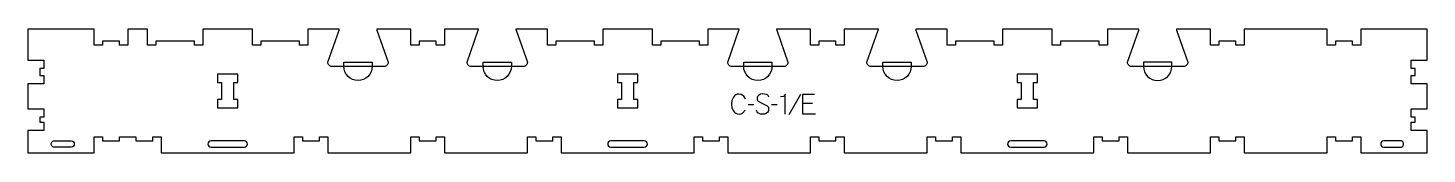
# Model space of a CAD drawing. Header units: millimetres. Extents: x -1054 to 1046, y -88 to 97.
import ezdxf

# ---------------------------------------------------------------- set-up
doc = ezdxf.new("R2010")
doc.units = ezdxf.units.MM
for name, color, linetype, true_color in [('1_ANYTOOL_1MMDEEP_LABELS_S', 2, 'Continuous', 0xffff00), ('3_ANYTOOL_CUTTHROUGH_INSID', 4, 'Continuous', 0x00ffff), ('4_ANYTOOL_CUTTHROUGH_OUTSI', 5, 'Continuous', 0x0000ff), ('5_ANYTOOL_HALF_MILL_9MM_IN', 3, 'Continuous', 0x00ff00)]:
    doc.layers.add(name, color=color, linetype=linetype, true_color=true_color)

msp = doc.modelspace()

# ---------------------------------------------------------------- linework, layer by layer
at = {"layer": '1_ANYTOOL_1MMDEEP_LABELS_S'}
for p, q in [((35.8, -16.1), (27, -16.2)), ((70.9, -16.1), (62.1, -16.2)), ((105.7, -0.5), (88.5, -31.2)), ((123.8, -13.9), (109.2, -13.9))]:
    msp.add_line(p, q, dxfattribs=at)
msp.add_lwpolyline([(23.2, -7.5, 0.131103), (19.4, -2.1), (16.7, -0.5), (13.3, 0), (10.7, -0.3), (8.5, -1.2), (6.6, -2.7), (5, -4.7), (2.9, -9.6), (2.2, -15), (2.9, -20.4), (5, -25.3), (6.6, -27.4), (8.6, -28.8), (11, -29.7), (13.7, -30), (16.5, -29.6), (18.9, -28.4), (22.5, -24.2)], format="xyb", dxfattribs=at)
for points in [[(58.1, -4.6), (57.9, -3.2), (57.2, -2.1), (56.2, -1.2), (54.8, -0.6), (48.7, 0.3), (45.7, -0.1), (43.1, -1.5), (42, -2.5), (41.2, -3.7), (40.7, -5.1), (40.6, -6.7), (40.8, -8.3), (41.3, -9.7), (42.2, -10.8), (49.6, -14.6), (55.6, -17.5), (56.8, -18.5), (57.6, -19.7), (58, -21.2), (57.7, -24.7), (57.1, -26.2), (56.1, -27.5), (54.9, -28.5), (51.9, -29.9), (48.6, -30.3), (45.5, -30), (42.6, -28.8), (41.4, -27.9), (40.5, -26.8), (40, -25.6), (39.9, -24.1)], [(83, -30), (83, 0), (82.7, -1.1), (82.2, -2), (81.4, -2.8), (80.4, -3.4), (76, -4.3)], [(128.1, -30), (109.2, -30), (109.2, 0), (127, 0)]]:
    msp.add_lwpolyline(points, dxfattribs=at)
at = {"layer": '3_ANYTOOL_CUTTHROUGH_INSID'}
for points in [[(-763, 17.5), (-763, -8), (-769, -8), (-769, -20.5), (-738.5, -20.5), (-738.5, -8), (-744.5, -8), (-744.5, 17.5), (-738.5, 17.5), (-738.5, 30), (-769, 30), (-769, 17.5)], [(-163, 17.5), (-163, -8), (-169, -8), (-169, -20.5), (-138.5, -20.5), (-138.5, -8), (-144.5, -8), (-144.5, 17.5), (-138.5, 17.5), (-138.5, 30), (-169, 30), (-169, 17.5)], [(437, 17.5), (437, -8), (431, -8), (431, -20.5), (461.5, -20.5), (461.5, -8), (455.5, -8), (455.5, 17.5), (461.5, 17.5), (461.5, 30), (431, 30), (431, 17.5)]]:
    msp.add_lwpolyline(points, close=True, dxfattribs=at)
for points in [[(-988.8, -79.6), (-1014.5, -79.6), (-1015.3, -79.5), (-1016.1, -79.2), (-1016.8, -78.8), (-1017.9, -77.4), (-1018.5, -75.7), (-1018.5, -74), (-1017.9, -72.3), (-1016.8, -70.9), (-1016.1, -70.4), (-1015.3, -70.2), (-1014.5, -70.1), (-988.8, -70.1, -1)], [(-778.8, -79.6), (-728.8, -79.6, 1), (-728.8, -70.1), (-778.8, -70.1, 1)], [(-178.8, -79.6), (-128.8, -79.6, 1), (-128.8, -70.1), (-178.8, -70.1, 1)], [(421.2, -79.6), (471.2, -79.6, 1), (471.2, -70.1), (421.2, -70.1, 1)], [(981.2, -79.6), (1007, -79.6), (1007.7, -79.5), (1008.5, -79.2), (1009.2, -78.8), (1010.4, -77.4), (1010.9, -75.7), (1010.9, -74), (1010.4, -72.3), (1009.2, -70.9), (1008.5, -70.4), (1007.7, -70.2), (1007, -70.1), (981.2, -70.1, 1)]]:
    msp.add_lwpolyline(points, format="xyb", close=True, dxfattribs=at)
at = {"layer": '4_ANYTOOL_CUTTHROUGH_OUTSI'}
msp.add_lwpolyline([(-866, -70.1), (-866, -64.3, -0.414214), (-865.8, -64.1), (-853.8, -64.1, -0.414214), (-853.5, -64.3), (-853.5, -88.1), (-654, -88.1), (-654, -64.3, -0.414214), (-653.8, -64.1), (-641.8, -64.1, -0.414214), (-641.5, -64.3), (-641.5, -70.1), (-616, -70.1), (-616, -64.3, -0.414214), (-615.8, -64.1), (-603.8, -64.1, -0.414214), (-603.5, -64.3), (-603.5, -88.1), (-479, -88.1), (-479, -64.3, -0.414214), (-478.8, -64.1), (-466.8, -64.1, -0.414214), (-466.5, -64.3), (-466.5, -70.1), (-441, -70.1), (-441, -64.3, -0.414214), (-440.8, -64.1), (-428.8, -64.1, -0.414214), (-428.5, -64.3), (-428.5, -88.1), (-304, -88.1), (-304, -64.3, -0.414214), (-303.8, -64.1), (-291.8, -64.1, -0.414214), (-291.5, -64.3), (-291.5, -70.1), (-266, -70.1), (-266, -64.3, -0.414214), (-265.8, -64.1), (-253.8, -64.1, -0.414214), (-253.5, -64.3), (-253.5, -88.1), (-54, -88.1), (-54, -64.3, -0.414214), (-53.8, -64.1), (-41.8, -64.1, -0.414214), (-41.5, -64.3), (-41.5, -70.1), (-16, -70.1), (-16, -64.3, -0.414214), (-15.8, -64.1), (-3.8, -64.1, -0.414214), (-3.5, -64.3), (-3.5, -88.1), (121, -88.1), (121, -64.3, -0.414214), (121.2, -64.1), (133.2, -64.1, -0.414214), (133.5, -64.3), (133.5, -70.1), (159, -70.1), (159, -64.3, -0.414214), (159.2, -64.1), (171.2, -64.1, -0.414214), (171.5, -64.3), (171.5, -88.1), (296, -88.1), (296, -64.3, -0.414214), (296.2, -64.1), (308.2, -64.1, -0.414214), (308.5, -64.3), (308.5, -70.1), (334, -70.1), (334, -64.3, -0.414214), (334.2, -64.1), (346.2, -64.1, -0.414214), (346.5, -64.3), (346.5, -88.1), (546, -88.1), (546, -64.3, -0.414214), (546.2, -64.1), (558.2, -64.1, -0.414214), (558.5, -64.3), (558.5, -70.1), (584, -70.1), (584, -64.3, -0.414214), (584.2, -64.1), (596.2, -64.1, -0.414214), (596.5, -64.3), (596.5, -88.1), (721, -88.1), (721, -64.3, -0.414214), (721.2, -64.1), (733.2, -64.1, -0.414214), (733.5, -64.3), (733.5, -70.1), (759, -70.1), (759, -64.3, -0.414214), (759.2, -64.1), (771.2, -64.1, -0.414214), (771.5, -64.3), (771.5, -88.1), (896, -88.1), (896, -64.3, -0.414214), (896.2, -64.1), (908.2, -64.1, -0.414214), (908.5, -64.3), (908.5, -70.1), (934, -70.1), (934, -64.3, -0.414214), (934.2, -64.1), (946.2, -64.1, -0.414214), (946.5, -64.3), (946.5, -88.1), (1046, -88.1), (1046, -54.6), (1022.2, -54.6, -0.414214), (1022, -54.3), (1022, -42.3, -0.414214), (1022.2, -42.1), (1028, -42.1), (1028, -34.5), (1022.2, -34.5, -0.414214), (1022, -34.2), (1022, -22.2, -0.414214), (1022.2, -22), (1046, -22), (1046, 15.4), (1022.2, 15.4, -0.414214), (1022, 15.7), (1022, 27.7, -0.414214), (1022.2, 27.9), (1028, 27.9), (1028, 38.4), (1022.2, 38.4, -0.414214), (1022, 38.7), (1022, 50.7, -0.414214), (1022.2, 50.9), (1046, 50.9), (1046, 97.4), (946.5, 97.4), (946.5, 73.7, -0.414214), (946.2, 73.4), (934.2, 73.4, -0.414214), (934, 73.7), (934, 79.4), (908.5, 79.4), (908.5, 73.7, -0.414214), (908.2, 73.4), (896.2, 73.4, -0.414214), (896, 73.7), (896, 97.4), (771.5, 97.4), (771.5, 73.7, -0.414214), (771.2, 73.4), (759.2, 73.4, -0.414214), (759, 73.7), (759, 79.4), (733.5, 79.4), (733.5, 73.7, -0.414214), (733.2, 73.4), (721.2, 73.4, -0.414214), (721, 73.7), (721, 97.4), (669.9, 97.4), (670.1, 96), (687, 47.8), (687, 47.7, -0.414214), (680.8, 41.4), (602.8, 41.4, -0.414214), (596.5, 47.7), (596.5, 47.8), (613.4, 96), (613.7, 97.4), (566.5, 97.4), (566.5, 73.7, -0.414214), (566.2, 73.4), (554.2, 73.4, -0.414214), (554, 73.7), (554, 79.4), (496, 79.4), (496, 73.7, -0.414214), (495.7, 73.4), (483.7, 73.4, -0.414214), (483.5, 73.7), (483.5, 97.4), (409, 97.4), (409, 73.7, -0.414214), (408.7, 73.4), (396.7, 73.4, -0.414214), (396.5, 73.7), (396.5, 79.4), (338.5, 79.4), (338.5, 73.7, -0.414214), (338.2, 73.4), (326.2, 73.4, -0.414214), (326, 73.7), (326, 97.4), (278.8, 97.4), (279, 96), (295.9, 47.8), (295.9, 47.7, -0.414214), (289.7, 41.4), (211.7, 41.4, -0.414214), (205.4, 47.7), (205.4, 47.8), (222.3, 96), (222.6, 97.4), (171.5, 97.4), (171.5, 73.7, -0.414214), (171.2, 73.4), (159.2, 73.4, -0.414214), (159, 73.7), (159, 79.4), (133.5, 79.4), (133.5, 73.7, -0.414214), (133.2, 73.4), (121.2, 73.4, -0.414214), (121, 73.7), (121, 97.4), (69.9, 97.4), (70.1, 96), (87, 47.8), (87, 47.7, -0.414214), (80.8, 41.4), (2.8, 41.4, -0.414214), (-3.5, 47.7), (-3.5, 47.8), (13.4, 96), (13.7, 97.4), (-33.5, 97.4), (-33.5, 73.7, -0.414214), (-33.8, 73.4), (-45.8, 73.4, -0.414214), (-46, 73.7), (-46, 79.4), (-104, 79.4), (-104, 73.7, -0.414214), (-104.3, 73.4), (-116.3, 73.4, -0.414214), (-116.5, 73.7), (-116.5, 97.4), (-191, 97.4), (-191, 73.7, -0.414214), (-191.3, 73.4), (-203.3, 73.4, -0.414214), (-203.5, 73.7), (-203.5, 79.4), (-261.5, 79.4), (-261.5, 73.7, -0.414214), (-261.8, 73.4), (-273.8, 73.4, -0.414214), (-274, 73.7), (-274, 97.4), (-321.2, 97.4), (-321, 96), (-304.1, 47.8), (-304.1, 47.7, -0.414214), (-310.3, 41.4), (-388.3, 41.4, -0.414214), (-394.6, 47.7), (-394.6, 47.8), (-377.7, 96), (-377.4, 97.4), (-428.5, 97.4), (-428.5, 73.7, -0.414214), (-428.8, 73.4), (-440.8, 73.4, -0.414214), (-441, 73.7), (-441, 79.4), (-466.5, 79.4), (-466.5, 73.7, -0.414214), (-466.8, 73.4), (-478.8, 73.4, -0.414214), (-479, 73.7), (-479, 97.4), (-530.1, 97.4), (-529.9, 96), (-513, 47.8), (-513, 47.7, -0.414214), (-519.2, 41.4), (-597.2, 41.4, -0.414214), (-603.5, 47.7), (-603.5, 47.8), (-586.6, 96), (-586.3, 97.4), (-633.5, 97.4), (-633.5, 73.7, -0.414214), (-633.8, 73.4), (-645.8, 73.4, -0.414214), (-646, 73.7), (-646, 79.4), (-704, 79.4), (-704, 73.7, -0.414214), (-704.3, 73.4), (-716.3, 73.4, -0.414214), (-716.5, 73.7), (-716.5, 97.4), (-791, 97.4), (-791, 73.7, -0.414214), (-791.3, 73.4), (-803.3, 73.4, -0.414214), (-803.5, 73.7), (-803.5, 79.4), (-861.5, 79.4), (-861.5, 73.7, -0.414214), (-861.8, 73.4), (-873.8, 73.4, -0.414214), (-874, 73.7), (-874, 97.4), (-903.5, 97.4), (-903.5, 73.7, -0.414214), (-903.8, 73.4), (-915.8, 73.4, -0.414214), (-916, 73.7), (-916, 79.4), (-941.5, 79.4), (-941.5, 73.7, -0.414214), (-941.8, 73.4), (-953.8, 73.4, -0.414214), (-954, 73.7), (-954, 97.4), (-1053.5, 97.4), (-1053.5, 50.9), (-1029.8, 50.9, -0.414214), (-1029.5, 50.7), (-1029.5, 38.7, -0.414214), (-1029.8, 38.4), (-1035.5, 38.4), (-1035.5, 27.9), (-1029.8, 27.9, -0.414214), (-1029.5, 27.7), (-1029.5, 15.7, -0.414214), (-1029.8, 15.4), (-1053.5, 15.4), (-1053.5, -22), (-1029.8, -22, -0.414214), (-1029.5, -22.2), (-1029.5, -34.2, -0.414214), (-1029.8, -34.5), (-1035.5, -34.5), (-1035.5, -42.1), (-1029.8, -42.1, -0.414214), (-1029.5, -42.3), (-1029.5, -54.3, -0.414214), (-1029.8, -54.6), (-1053.5, -54.6), (-1053.5, -88.1), (-954, -88.1), (-954, -64.3, -0.414214), (-953.8, -64.1), (-941.8, -64.1, -0.414214), (-941.5, -64.3), (-941.5, -70.1), (-916, -70.1), (-916, -64.3, -0.414214), (-915.8, -64.1), (-891.8, -64.1, -0.414214), (-891.5, -64.3), (-891.5, -70.1)], format="xyb", close=True, dxfattribs=at)
at = {"layer": '5_ANYTOOL_HALF_MILL_9MM_IN'}
for points in [[(-537, 41.7, -1), (-579.5, 41.7), (-579.5, 47.9), (-537, 47.9)], [(-328.1, 41.7, -1), (-370.6, 41.7), (-370.6, 47.9), (-328.1, 47.9)], [(63, 41.7, -1), (20.5, 41.7), (20.5, 47.9), (63, 47.9)], [(271.9, 41.7, -1), (229.4, 41.7), (229.4, 47.9), (271.9, 47.9)], [(620.5, 41.7, 1), (663, 41.7), (663, 47.9), (620.5, 47.9)]]:
    msp.add_lwpolyline(points, format="xyb", close=True, dxfattribs=at)

doc.saveas('drawing.dxf')
